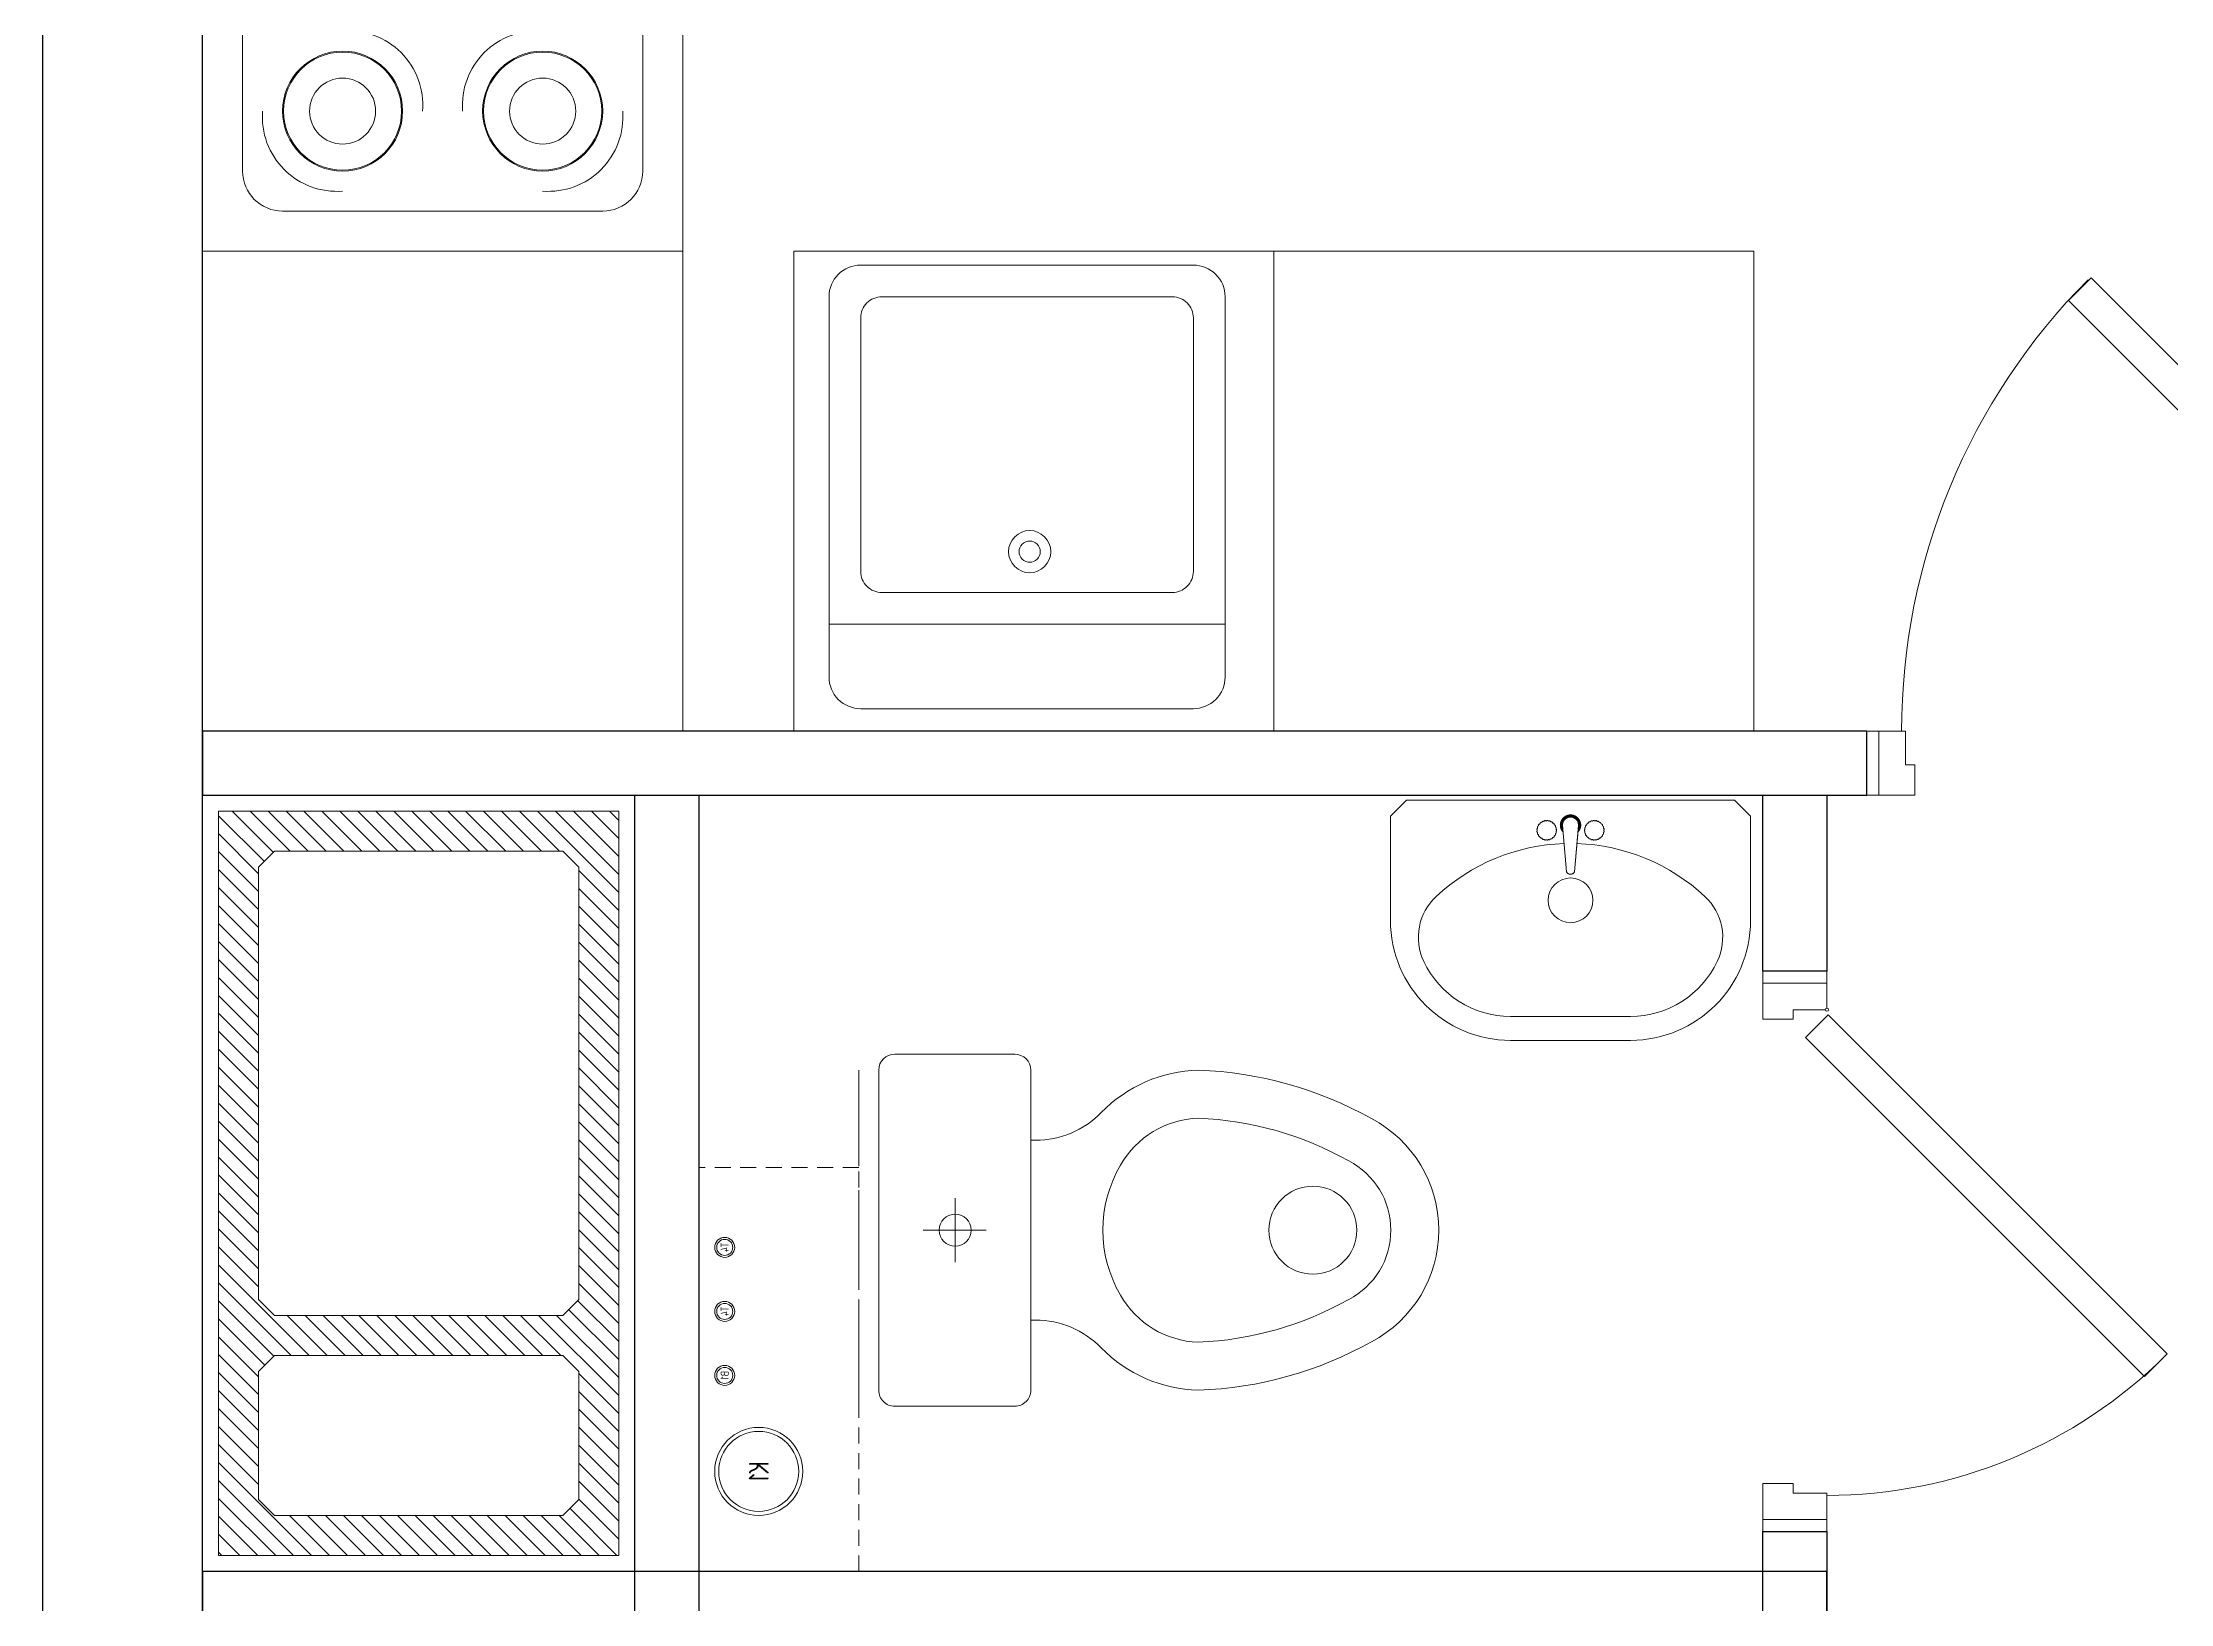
# Model space of a CAD drawing. Header units: millimetres. Extents: x 0 to 145404, y 0 to 194550.
# Drawn here: x 84925 to 87585, y 26917 to 28868 of the extents above; entities that cross this region are included whole.
import ezdxf
from ezdxf.enums import TextEntityAlignment as Align

# ---------------------------------------------------------------- set-up
doc = ezdxf.new("R2010")
doc.units = ezdxf.units.MM
doc.linetypes.add('200_ШТРИХ', pattern=[320, 200, -120])
doc.linetypes.add('ACAD_ISO02W100', pattern=[15, 12, -3])
for name, color, linetype, lineweight in [('АР - Вентблок', 36, 'Continuous', 9), ('АР - ВК', 126, 'Continuous', 13), ('АР - Двери', 126, 'Continuous', 9), ('АР - Монолит', 56, 'Continuous', 30), ('АР - Оборуд', 252, 'Continuous', 0), ('АР - Перегородки 80', 32, 'Continuous', 30), ('АР - Сантехника', 150, 'Continuous', 9)]:
    doc.layers.add(name, color=color, linetype=linetype, lineweight=lineweight)
doc.layers.add('АР - мебель', color=7, linetype='Continuous', lineweight=9, true_color=0x787878)
doc.styles.add('ГОСТ 2.304', font='CS_Gost2304.shx')

# ---------------------------------------------------------------- blocks, each defined once
blk = doc.blocks.new('Вентблок 930 х 500')
at = {"layer": 'АР - Вентблок', "lineweight": 5}
h = blk.add_hatch(dxfattribs=at)
h.set_pattern_fill('ANSI31', color=256, scale=5)
h.set_pattern_definition([(45, (-3927587.913214789, -709139.5744838442), (-11.22532015133644, 11.22532015133644), [])])
h.paths.add_polyline_path([(-20, 950), (-520, 950), (-520, 20), (-20, 20)])
h.paths.add_polyline_path([(-450, 700), (-470, 720), (-469.9999999999999, 879.9999999997672), (-450.0000000000001, 899.9999999997672), (-89.99999999999997, 899.9999999997672), (-70, 879.9999999997672), (-70, 720), (-90, 700)], flags=16)
h.paths.add_polyline_path([(-90, 650), (-70, 630), (-70, 90), (-90.00000000000006, 70), (-450, 69.99999999976728), (-470, 89.99999999976706), (-470, 630), (-450, 650)], flags=16)
at = {"layer": 'АР - Вентблок', "linetype": '200_ШТРИХ', "lineweight": 5, "ltscale": 0.1}
blk.add_lwpolyline([(-540, 0), (-540, 970), (0, 970), (0, 0)], close=True, dxfattribs=at)
at = {"layer": 'АР - Вентблок', "linetype": 'ByBlock'}
for points in [[(-520, 20), (-520, 950), (-20, 950), (-20, 20)], [(-470, 720), (-470, 879.9999999997672), (-450, 899.9999999997672), (-90, 899.9999999997672), (-70, 879.9999999997672), (-70, 720), (-90, 700), (-450, 700)], [(-470, 89.99999999976717), (-470, 630), (-450, 650), (-90, 650), (-70, 630), (-70, 90), (-90, 70), (-450, 69.99999999976717)]]:
    blk.add_lwpolyline(points, close=True, dxfattribs=at)
blk = doc.blocks.new('Унитаз_700х440')
at = {"color": 0, "ltscale": 50}
for points in [[(195, -220), (45.00000000000003, -220, -0.4146005239819575), (25.00000000000003, -200), (25.00000000000003, 200, -0.414213562373095), (45.00000000000003, 220), (195, 220, -0.414213562373095), (215, 200), (215, -200.0077381732408, -0.4144872275093545)], [(327.054600879847, 81.0621173394029, -0.261096705565823), (424.3535272361534, 139.9624165033691, -0.1187903367283019), (612.3142773997224, 86.5563402813859, -0.608687041363927), (612.314277399606, -86.55634028132775, -0.1187903367370905), (424.3535272365261, -139.9624165033691, -0.2610967063174521), (327.0546006794381, -81.06211708398769, -0.2720703774467945)]]:
    blk.add_lwpolyline(points, format="xyb", close=True, dxfattribs=at)
blk.add_lwpolyline([(215, 112.3308376288042), (220.8660233903793, 112.3308376283967, 0.2021670779692143), (302.9834079109193, 147.0216356421006, -0.1947979330085552), (424.5019031928606, 200, -0.119349185234997), (640.7193747527035, 139.4119299940648, -0.6045438530819183), (640.719374752558, -139.4119299940067, -0.1193491852346755), (424.5019031933236, -200, -0.1947979330091522), (302.9834079109193, -147.021635641926, 0.2021670779692166), (220.8660233903793, -112.3308376282802), (215, -112.3308376286877)], format="xyb", dxfattribs=at)
for points in [[(120.5924611703086, -40.0004883321235), (120.5924611703086, 39.9995116678765)], [(159.392609679664, -0.0004883321234672167), (80.59246117030855, -0.0004883321817032993)]]:
    blk.add_lwpolyline(points, dxfattribs=at)
for centre, radius in [((567.5562819766183, 5.8179239204037e-11), 55), ((120.5924611703086, -0.0004883321234956384), 20)]:
    blk.add_circle(centre, radius, dxfattribs=at)
at = {"layer": 'Defpoints', "linetype": 'ACAD_ISO02W100', "lineweight": -2, "ltscale": 10}
blk.add_lwpolyline([(0, -220.0000000000001), (0, 220)], dxfattribs=at)
blk = doc.blocks.new('*U84')
at = {"ltscale": 100}
for p, q in [((15, 37.50000000000001), (15, -42.49999999999999)), ((46, 37.50000000000001), (15, 37.50000000000001)), ((48, -4.499999999999988), (48, 35.50000000000001)), ((852, -4.499999999999988), (852, 37.50000000000001)), ((852, 37.50000000000001), (885, 37.50000000000001)), ((885, 37.50000000000001), (885, -42.49999999999999)), ((60, -4.499999999999988), (48, -4.499999999999988)), ((60, -42.49999999999999), (60, -4.499999999999988)), ((840, -42.49999999999999), (840, -4.499999999999988)), ((840, -4.499999999999988), (852, -4.499999999999988)), ((15, -42.49999999999999), (60, -42.49999999999999)), ((885, -42.49999999999999), (840, -42.49999999999999))]:
    blk.add_line(p, q, dxfattribs=at)
for points in [[(54.41421356238425, 38.91421356238426), (82.69848480983637, 10.62994231490303), (647.9685176837365, 575.8999751888329), (619.6842464362844, 604.1842464363141)], [(15, -42.49999999999999), (0, -42.49999999999999), (0, 37.50000000000001), (15, 37.50000000000001)], [(885, -42.49999999999999), (900, -42.49999999999999), (900, 37.50000000000001), (885, 37.50000000000001)]]:
    blk.add_lwpolyline(points, close=True, dxfattribs=at)
blk.add_circle((48, 37.50000000000001), 2, dxfattribs=at)
blk.add_arc((56.66666666666666, 37.50000000000001), 800, 0, 44.86495242747803, dxfattribs=at)
blk = doc.blocks.new('*U92')
at = {"ltscale": 100}
for p, q in [((-685, 37.50000000000001), (-685, -42.49999999999999)), ((-652, 37.50000000000001), (-685, 37.50000000000001)), ((-652, -4.499999999999988), (-652, 37.50000000000001)), ((-48, -4.499999999999988), (-48, 35.50000000000001)), ((-46, 37.50000000000001), (-15, 37.50000000000001)), ((-15, 37.50000000000001), (-15, -42.49999999999999)), ((-640, -4.499999999999988), (-652, -4.499999999999988)), ((-640, -42.49999999999999), (-640, -4.499999999999988)), ((-60, -42.49999999999999), (-60, -4.499999999999988)), ((-60, -4.499999999999988), (-48, -4.499999999999988)), ((-685, -42.49999999999999), (-640, -42.49999999999999)), ((-15, -42.49999999999999), (-60, -42.49999999999999))]:
    blk.add_line(p, q, dxfattribs=at)
for points in [[(-54.41421356238425, 38.91421356238426), (-82.69848480983637, 10.62994231490303), (-506.547161446427, 434.4786189515231), (-478.2628901989749, 462.7628901990043)], [(-685, -42.49999999999999), (-700, -42.49999999999999), (-700, 37.50000000000001), (-685, 37.50000000000001)], [(-15, -42.49999999999999), (0, -42.49999999999999), (0, 37.50000000000001), (-15, 37.50000000000001)]]:
    blk.add_lwpolyline(points, close=True, dxfattribs=at)
blk.add_circle((-48, 37.50000000000001), 2, dxfattribs=at)
blk.add_arc((-55, 37.50000000000001), 600, 135.1350475725222, 180, dxfattribs=at)
blk = doc.blocks.new('Стояк ВК с циркуляцией')
at = {"layer": 'АР - ВК', "linetype": '200_ШТРИХ', "lineweight": 5, "ltscale": 0.1}
blk.add_lwpolyline([(-505, 0), (0, 0), (0, -200), (-505, -200)], close=True, dxfattribs=at)
at = {"layer": 'АР - ВК', "color": 1, "ltscale": 100}
for centre, radius in [((-405, -32.5), 12.5), ((-405, -32.5), 10), ((-325, -32.5), 12.5), ((-325, -32.5), 10)]:
    blk.add_circle(centre, radius, dxfattribs=at)
at = {"layer": 'АР - ВК', "color": 5, "ltscale": 100}
for radius in [12.5, 10]:
    blk.add_circle((-245, -32.5), radius, dxfattribs=at)
at = {"layer": 'АР - ВК', "color": 46, "ltscale": 100}
for radius in [55, 50]:
    blk.add_circle((-125, -75), radius, dxfattribs=at)
at = {"layer": 'АР - ВК', "color": 1, "ltscale": 100, "style": 'ГОСТ 2.304'}
for p in [(-405, -32.5), (-325, -32.5)]:
    blk.add_text('Т4', height=10, dxfattribs=at).set_placement(p, align=Align.MIDDLE_CENTER)
at = {"layer": 'АР - ВК', "color": 5, "ltscale": 100, "style": 'ГОСТ 2.304'}
blk.add_text('В1', height=10, dxfattribs=at).set_placement((-245, -32.5), align=Align.MIDDLE_CENTER)
at = {"layer": 'АР - ВК', "color": 46, "ltscale": 100, "style": 'ГОСТ 2.304'}
blk.add_text('К1', height=25, dxfattribs=at).set_placement((-125, -75), align=Align.MIDDLE_CENTER)
blk = doc.blocks.new('Блок 600 х 600')
at = {"layer": 'АР - мебель'}
blk.add_lwpolyline([(-600, 0), (0, 0), (0, 600), (-600, 600)], close=True, dxfattribs=at)
blk = doc.blocks.new('k_22')
at = {"ltscale": 600}
for p, q in [((0, 600), (0, 0)), ((600, 600), (0, 600)), ((600, 0), (600, 600)), ((500, 550), (100, 550)), ((50, 500), (50, 100)), ((550, 100), (550, 500)), ((100, 50), (500, 50)), ((0, 0), (600, 0))]:
    blk.add_line(p, q, dxfattribs=at)
for centre in [(175, 425), (425, 425), (175, 175), (425, 175)]:
    blk.add_circle(centre, 75.00000000000045, dxfattribs=at)
for centre, radius, start, end in [((100, 500), 50.0000000000003, 90, 180), ((500, 500), 50.0000000000003, 0, 90), ((167.7001811901573, 432.2998188099882), 92.9871547437105, 85.49744689552337, 184.5025531045805), ((432.2998188099591, 432.2998188099882), 92.9871547437105, 355.4974468954195, 94.50255310447663), ((175, 425), 73.75000000000044, 0, 180), ((425, 425), 73.75000000000044, 0, 180), ((175, 425), 41.25000000000025, 0, 180), ((425, 425), 41.25000000000025, 0, 180), ((175, 425), 73.75000000000044, 180, 0), ((175, 425), 41.25000000000025, 180, 0), ((182.2998188098427, 417.7001811899827), 92.9871547437105, 265.4974468955234, 4.502553104580532), ((417.7001811900409, 417.70018119007), 92.9871547437105, 175.4974468954195, 274.5025531044766), ((425, 425), 73.75000000000044, 180, 0), ((425, 425), 41.25000000000025, 180, 0), ((182.2998188099591, 182.29981880993), 92.9871547437105, 355.4974468954195, 94.50255310447663), ((417.7001811900409, 182.2998188099009), 92.9871547437105, 85.49744689552337, 184.5025531045805), ((175, 175), 73.75000000000044, 0, 180), ((425, 175), 73.75000000000044, 0, 180), ((175, 175), 41.25000000000025, 0, 180), ((425, 175), 41.25000000000025, 0, 180), ((167.7001811901573, 167.7001811899827), 92.9871547437105, 175.4974468954195, 274.5025531044766), ((175, 175), 73.75000000000044, 180, 0), ((175, 175), 41.25000000000025, 180, 0), ((425, 175), 73.75000000000044, 180, 0), ((425, 175), 41.25000000000025, 180, 0), ((432.2998188099591, 167.7001811899827), 92.9871547437105, 265.4974468955234, 4.502553104580532), ((100, 100), 50.0000000000003, 180, 270), ((500, 100), 50.0000000000003, 270, 0)]:
    blk.add_arc(centre, radius, start, end, dxfattribs=at)
blk = doc.blocks.new('М15 600х600')
for p, q in [((-600, 600.0000000000582), (-600, 5.820766091346741e-11)), ((-600, 600.0000000000582), (0, 600)), ((0, 600), (0, 0)), ((-516.3999738630373, 571.8037059685448), (-100.5999738629907, 571.8037059685448)), ((-555.9999738628976, 57.00370596849825), (-555.9999738628976, 532.2037059685681)), ((-60.9999738628976, 532.2037059685681), (-60.9999738628976, 57.00370596849825)), ((-555.9999738628976, 466.2037059685681), (-60.9999738628976, 466.2037059685681)), ((-489.9999738628976, 426.6037059685914), (-126.9999738628976, 426.6037059685914)), ((-516.3999738629209, 83.40370596852154), (-516.3999738629209, 400.2037059685681)), ((-100.5999738629907, 83.40370596852154), (-100.5999738629907, 400.2037059685681)), ((-60.9999738628976, 400.2037059685681), (-60.9999738628976, 83.40370596852154)), ((-126.9999738628976, 57.00370596849825), (-489.9999738628976, 57.00370596849825)), ((-600, 5.820766091346741e-11), (0, 5.820766091346741e-11)), ((-100.5999738629907, 17.40370596852154), (-516.3999738629209, 17.40370596852154))]:
    blk.add_line(p, q)
for centre, major_axis, ratio, start_param, end_param in [((-516.3999738629209, 532.2037059685681), (-28.00142853499856, 28.00142853499856), 0.9999999999991942, -0.7853981633978512, 0.785398163397851), ((-100.5999738629907, 532.2037059685681), (28.00142853499856, 28.00142853499856), 0.9999999999991948, 5.497787143781736, 7.068583470577437), ((-489.9999738628976, 400.2037059685681), (-18.66761902333237, 18.66761902333238), 0.9999999999991945, -0.7853981633978512, 0.785398163397851), ((-126.9999738628976, 400.2037059685681), (18.66761902333238, 18.66761902333238), 0.9999999999991948, 5.497787143781736, 7.068583470577437), ((-305.199973862851, 375.5728689599782), (18.66761902333497, 18.66761902333496), 0.9999999999989165, 5.497787143781596, 11.78097245096118), ((-305.199973862851, 375.5728689599782), (9.333809511667484, 9.333809511667482), 0.9999999999989165, 5.497787143781596, 11.78097245096118), ((-489.9999738628976, 83.40370596852154), (18.66761902333238, 18.66761902333238), 0.9999999999991948, 2.356194490191942, 3.926990816987644), ((-126.9999738628976, 83.40370596852154), (-18.66761902333237, 18.66761902333238), 0.9999999999991945, 2.356194490191942, 3.926990816987645), ((-516.3999738628045, 57.00370596849825), (28.00142853499856, 28.00142853499856), 0.9999999999991948, 2.356194490191942, 3.926990816987644), ((-100.5999738629907, 57.00370596849825), (-28.00142853499856, 28.00142853499856), 0.9999999999991942, 2.356194490191942, 3.926990816987645)]:
    blk.add_ellipse(centre, major_axis=major_axis, ratio=ratio, start_param=start_param, end_param=end_param)
blk = doc.blocks.new('s_46')
at = {"ltscale": 600}
h = blk.add_hatch(color=256, dxfattribs=at)
edge = h.paths.add_edge_path()
edge.add_line((13.45184378023259, 62.04360352296499), (14.15927104179718, 54.09782096462732))
edge.add_ellipse((4.212458010588307, 52.31250418393756), major_axis=(-10.10576298371302, 2.475116312015591e-15), ratio=1, start_angle=540, end_angle=550.1754626554053, ccw=False)
edge.add_arc((4.212458010588307, 52.31250418393756), 10.10576298371302, 270, 360, ccw=False)
edge.add_line((4.212458010588307, 42.20674120020703), (4.212458010588307, 41.28018079043977))
edge.add_line((4.212458010588307, 41.28018079040339), (11.85106942148559, 41.28018079040339))
edge.add_arc((4.212458010588307, 52.31250418393756), 13.41866400745597, 304.6981342835142, 406.4847699121552)
h.paths.add_polyline_path([(4.212458010588307, 41.28018079040339), (-3.426153400272597, 41.28018079040339, 0.152566653256377), (4.212458010588307, 38.8938401764608)])
h.paths.add_polyline_path([(11.85106942144921, 41.28018079040339), (4.212458010588307, 41.28018079040339), (4.212458010588307, 38.8938401764608, 0.1525666532563772)])
h.paths.add_polyline_path([(-5.734355020395014, 54.09782096461277), (-5.026927758881357, 62.04360352296499, 0.4758332592079194), (-3.426153400272597, 41.28018079040339), (4.212458010588307, 41.28018079040339), (4.212458010588307, 42.20674120020703, -0.4672400657637396)])
for p, q in [((-5.893304973142222, 52.31250418385025), (-0.714987907151226, 110.4750654234667)), ((-5.893304973142222, 52.31250418385025), (-0.714987907151226, 110.4750654234667)), ((9.139903928502463, 110.475065423554), (14.15927104174625, 54.09782096461277)), ((14.31822099431884, 52.31250418385025), (9.139903928502463, 110.475065423554)), ((14.15927104174625, 54.09782096461277), (14.31822099431884, 52.31250418385025))]:
    blk.add_line(p, q, dxfattribs=at)
blk.add_lwpolyline([(-220.7875419894117, 171.2801807903452, -0.414213562373095), (-70.7875419894117, 321.2801807903452), (79.2124580105883, 321.2801807904325, -0.414213562373095), (229.2124580105883, 171.2801807904325), (229.2124580105883, 41.28018079040339), (209.2124580107047, 21.2801807904325), (-200.7875419893535, 21.28018079034518), (-220.7875419894117, 41.28018079040339)], format="xyb", close=True, dxfattribs=at)
blk.add_lwpolyline([(12.26164246437838, 75.41187665969483, 0.1816379869150311), (172.1859176590806, 141.538342154061, 0.3263505073803009), (187.6570333366981, 222.6589125997853, 0.2898144196813102), (79.21245801076293, 291.2801807904325), (-70.78754198923707, 291.2801807903452, 0.2898144196813102), (-179.2321173155215, 222.6589125996979, 0.3263505073803007), (-163.7610016377294, 141.538342154061, 0.1816379869150315), (-3.836726442852523, 75.41187665960751)], format="xyb", dxfattribs=at)
for points in [[(-16.83803374727722, 67.43055756771355), (-17.02338931558188, 67.50428807432763), (-17.22058725368697, 67.56961317334208), (-17.42189012444578, 67.6347039079701), (-17.61956049106084, 67.70773132116301), (-17.80586091603618, 67.79686645595939), (-17.97305396257434, 67.91028035557247), (-18.11578784312587, 68.05326030802098), (-18.23825336818118, 68.21955858168076), (-18.34702699835179, 68.40004368982045), (-18.44868519355077, 68.58558414605795), (-18.54980441438965, 68.76704846357461), (-18.65696112113073, 68.9353051558137), (-18.77673177386168, 69.08122273621848), (-18.91569283319404, 69.19566971814493), (-19.07841429975815, 69.27267628890695), (-19.26144033775199, 69.31891933156294), (-19.45930865121773, 69.34423740339116), (-19.66655694507062, 69.35846906132065), (-19.87772292352747, 69.37145286262967), (-20.0873442911543, 69.39302736415993), (-20.2899587523425, 69.43303112310241), (-20.48010401183274, 69.50130269664805), (-20.65391131333308, 69.60429419830325), (-20.81388605764369, 69.73491196823306), (-20.96412718523061, 69.8826759030926), (-21.10873363655992, 70.03710589953698), (-21.25180435174843, 70.18772185422131), (-21.39743827126222, 70.3240436638007), (-21.54973433539271, 70.43559122501756), (-21.71279148443136, 70.5118844343524), (-21.88955151231494, 70.54600451889564), (-22.07832762773614, 70.54527802669327), (-22.27627589285839, 70.52059283622657), (-22.4805523698451, 70.48283682571491), (-22.68831312085968, 70.44289787355228), (-22.89671420806553, 70.41166385821998), (-23.10291169380071, 70.40002265802468), (-23.30406164005399, 70.41886215136037), (-23.49802141042892, 70.4753938675276), (-23.68545357254334, 70.56212393892929), (-23.86772199510597, 70.66788214896224), (-24.04619054717477, 70.78149828102323), (-24.2222230976331, 70.89180211850908), (-24.39718351518968, 70.98762344472925), (-24.57243566872785, 71.05779204316786), (-24.74934342730558, 71.09113769704709), (-24.92903553397628, 71.08022740500746), (-25.11170022917213, 71.03257702605333), (-25.2972906283685, 70.95943963443278), (-25.48575984616764, 70.87206830448122), (-25.67706099752104, 70.7817161102721), (-25.87114719772944, 70.69963612605352), (-26.0679715613951, 70.63708142607356), (-26.26748720381875, 70.60530508466763), (-26.46941223740578, 70.61182491958607), (-26.67252476507565, 70.64921772302478), (-26.87536788737634, 70.70632503094384), (-27.07648470485583, 70.77198837930337), (-27.27441831788747, 70.8350493038015), (-27.46771182701923, 70.88434934031102), (-27.6549083327991, 70.90873002487933), (-27.83455093560042, 70.89703289329191), (-28.00620139669627, 70.84190539614065), (-28.17349611973623, 70.75121864315588), (-28.34109016874572, 70.63664965887438), (-28.51363860827405, 70.50987546765828), (-28.69579650234664, 70.38257309404435), (-28.89221891516354, 70.26641956248204), (-29.10756091127405, 70.17309189750813), (-29.3464775547036, 70.11426712348475), (-29.61160253512207, 70.0940409177856), (-29.89748404390411, 70.0861835690448), (-30.19664889771957, 70.05688401864609), (-30.50162391323829, 69.9723312081478), (-30.80493590747938, 69.79871407902101), (-31.09911169676343, 69.50222157256212), (-31.37667809793493, 69.0490426304168), (-31.63016192783834, 68.40536619405611), (-32.32050594605971, 68.4500712644367), (-32.84873653826071, 68.3918758847285), (-33.24226493795868, 68.25193804170704), (-33.52850237919483, 68.05141572232242), (-33.73486009566113, 67.8114669136994), (-33.88874932087492, 67.5532496026135), (-34.01758128887741, 67.29792177610216), (-34.14876723336056, 67.06664142102818), (-34.30371923936764, 66.87550954936887), (-34.47985279804561, 66.72039927294827), (-34.66858425136888, 66.59212672835565), (-34.86132994201034, 66.48150805244222), (-35.04950621211901, 66.37935938188457), (-35.22452940384392, 66.27649685335928), (-35.37781585985795, 66.16373660371755), (-35.50078192248475, 66.03189476963598), (-35.58785390376579, 65.87432967920904), (-35.64549799636006, 65.69456842611544), (-35.68319036299363, 65.49868029527715), (-35.7104071660433, 65.2927345718781), (-35.73662456823513, 65.08280054092756), (-35.77131873212056, 64.87494748734753), (-35.82396582007641, 64.67524469623459), (-35.90404199482873, 64.48976145259803), (-36.01774371694773, 64.3227640100813), (-36.15814863995183, 64.17130649695173), (-36.31505471485434, 64.0306400101108), (-36.47825989319244, 63.89601564637269), (-36.6375621263287, 63.76268450255156), (-36.78275936545106, 63.62589767554891), (-36.90364956192207, 63.48090626226622), (-36.99003066710429, 63.32296135951765), (-37.03518227743916, 63.14869254492805), (-37.04631056915969, 62.96024331927765), (-37.03410336375237, 62.7611356638954), (-37.00924848217983, 62.55489156045951), (-36.98243374592857, 62.34503299021162), (-36.96434697631048, 62.13508193491725), (-36.96567599463742, 61.92856037581805), (-36.99710862222128, 61.72899029450491), (-37.06570762058254, 61.53896291530691), (-37.16403551277472, 61.35734643402975), (-37.28102976223454, 61.18207828939194), (-37.40562783187488, 61.0110959201993), (-37.52676718513248, 60.84233676508302), (-37.63338528544409, 60.67373826284893), (-37.7144195958972, 60.50323785204091), (-37.75880757992854, 60.3287729715521), (-37.75920177751686, 60.14875038337777), (-37.72311503690435, 59.96345414296957), (-37.66177528270055, 59.77363762940513), (-37.58641044021351, 59.58005422132555), (-37.5082484340528, 59.38345729780849), (-37.43851718935184, 59.18460023758234), (-37.38844463089481, 58.98423641963745), (-37.36925868364051, 58.78311922278954), (-37.38844463089481, 58.58200202594162), (-37.43851718935184, 58.38163820799673), (-37.5082484340528, 58.18278114777058), (-37.58641044021351, 57.98618422425352), (-37.66177528287517, 57.79260081626126), (-37.72311503690435, 57.60278430260951), (-37.75920177751686, 57.4174880622013), (-37.75880757992854, 57.23746547402698), (-37.7144195958972, 57.06300059353816), (-37.63338528544409, 56.89250018273015), (-37.52676718530711, 56.72390168049606), (-37.40562783187488, 56.55514252537978), (-37.28102976223454, 56.38416015618714), (-37.16403551277472, 56.20889201154932), (-37.06570762058254, 56.02727553035947), (-36.99710862222128, 55.83724815107416), (-36.96567599463742, 55.63767806976102), (-36.96434697631048, 55.43115651066182), (-36.98243374592857, 55.22120545536745), (-37.00924848217983, 55.01134688520688), (-37.03410336375237, 54.80510278168367), (-37.04631056933431, 54.60599512638873), (-37.03518227743916, 54.41754590065102), (-36.99003066710429, 54.24327708606143), (-36.90364956192207, 54.08533218331286), (-36.78275936545106, 53.94034077003016), (-36.6375621263287, 53.80355394302751), (-36.47825989319244, 53.67022279920639), (-36.31505471502896, 53.53559843546827), (-36.15814863995183, 53.39493194862735), (-36.01774371712236, 53.24347443549777), (-35.90404199482873, 53.07647699298104), (-35.82396582007641, 52.89099374934449), (-35.77131873212056, 52.69129095823155), (-35.73662456823513, 52.48343790465151), (-35.71040716621792, 52.27350387370097), (-35.68319036299363, 52.06755815021461), (-35.64549799653469, 51.87167001946364), (-35.58785390376579, 51.69190876637003), (-35.50078192248475, 51.53434367594309), (-35.3778353385278, 51.40284301002976), (-35.22468523163116, 51.29247093791491), (-35.05003213009331, 51.19609060572111), (-34.86257656256203, 51.10656515930896), (-34.67101905716117, 51.01675774488831), (-34.48406014236389, 50.91953150840709), (-34.31040034646867, 50.80774959607515), (-34.15874019777402, 50.67427515375311), (-34.03505195630714, 50.5145333421824), (-33.93439480883535, 50.3341973797942), (-33.84909967368003, 50.14150249981321), (-33.77149746881332, 49.94468393520219), (-33.69391911290586, 49.75197691909852), (-33.60869552427903, 49.57161668455228), (-33.50815762107959, 49.41183846470085), (-33.38463632145431, 49.28087749250699), (-33.23284944484476, 49.18408373402781), (-33.05706241185544, 49.11526608630084), (-32.86392754490953, 49.06534817945794), (-32.66009716555709, 49.02525364354369), (-32.45222359569743, 48.98590610860265), (-32.24695915722987, 48.93822920459206), (-32.05095617187908, 48.8731465615565), (-31.870866961719, 48.78158180962782), (-31.71133844077121, 48.65761859554914), (-31.5689958925941, 48.50798063381808), (-31.43845919286832, 48.34255165536888), (-31.31434821744915, 48.17121539139771), (-31.19128284219187, 48.00385557310074), (-31.06388294277713, 47.85035593167413), (-30.92676839523483, 47.72060019822675), (-30.77455907507101, 47.62447210386745), (-30.60346923320321, 47.56846716045402), (-30.41609062027419, 47.54552800310194), (-30.21660936163971, 47.54520904741366), (-30.00921158283018, 47.55706470907899), (-29.79808340937598, 47.570649403875), (-29.58741096680751, 47.57551754757878), (-29.38138038065517, 47.56122355579282), (-29.18417777627474, 47.51732184420689), (-28.99883273948217, 47.43692629240104), (-28.8237486963626, 47.32738863455597), (-28.65617253311211, 47.19962006882997), (-28.49335113610141, 47.06453179311939), (-28.33253139152657, 46.9330350055825), (-28.1709601857583, 46.81604090429028), (-28.00588440499268, 46.72446068713907), (-27.83455093577504, 46.66920555219986), (-27.6549083327991, 46.65750842061243), (-27.46771182701923, 46.68188910518074), (-27.27441831788747, 46.73118914177758), (-27.07648470485583, 46.79425006627571), (-26.87536788755096, 46.85991341454792), (-26.67252476525027, 46.91702072246699), (-26.4694122375804, 46.95441352590569), (-26.26748720399337, 46.96093336082413), (-26.06797156156972, 46.9291570194182), (-25.87114719772944, 46.86660231943824), (-25.67706099769566, 46.78452233530697), (-25.48575984616764, 46.69417014101055), (-25.2972906283685, 46.60679881105898), (-25.11170022934675, 46.53366141943843), (-24.92903553397628, 46.4860110404843), (-24.74934342730558, 46.47510074844467), (-24.57243566890247, 46.5084464023239), (-24.3971835153643, 46.57861500076251), (-24.22222309780773, 46.67443632698269), (-24.0461905473494, 46.78474016446853), (-23.86772199528059, 46.89835629652953), (-23.68545357254334, 47.00411450656247), (-23.49802141060354, 47.09084457796416), (-23.30406164022861, 47.14737629413139), (-23.10291169380071, 47.16621578746708), (-22.89671420806553, 47.15457458727178), (-22.68831312085968, 47.12334057193948), (-22.4805523698451, 47.08340161977685), (-22.27627589285839, 47.04564560926519), (-22.07832762791077, 47.02096041871118), (-21.88955151248956, 47.02023392650881), (-21.71279148443136, 47.05435401113937), (-21.54973433539271, 47.1306472204742), (-21.39743827126222, 47.24219478160376), (-21.25180435174843, 47.37851659118314), (-21.10873363655992, 47.52913254586747), (-20.96412718540523, 47.68356254231185), (-20.81388605764369, 47.83132647717139), (-20.65391131333308, 47.9619442471012), (-20.48010401200736, 48.06493574884371), (-20.28995875251712, 48.13320732230204), (-20.0873442911543, 48.17321108133183), (-19.87772292352747, 48.1947855828621), (-19.66655694507062, 48.2077693840838), (-19.45930865139235, 48.2220010421006), (-19.26144033775199, 48.24731911384151), (-19.07841429993277, 48.29356215667212), (-18.91569283319404, 48.37056872743415), (-18.77673177403631, 48.4850157093606), (-18.65696112113073, 48.63093328976538), (-18.54980441456428, 48.79918998200446), (-18.4486851937254, 48.98065429960843), (-18.34702699835179, 49.16619475575862), (-18.2382533683558, 49.34667986398563), (-18.11578784312587, 49.5129781376454), (-17.97305396274896, 49.65595809000661), (-17.8058609162108, 49.76937198961969), (-17.61956049106084, 49.85850712450338), (-17.4218901246204, 49.93153453769628), (-17.22058725368697, 49.996625272237), (-17.02338931558188, 50.06195037133875), (-16.83803374727722, 50.13568087795284), (-16.67225798609434, 50.22598783511785), (-16.53379946883069, 50.34104228604701), (-16.42766593385022, 50.48645191569813), (-16.34794632298872, 50.65757097714231), (-16.28599987912457, 50.84719036528259), (-16.23318584513618, 51.04810097528389), (-16.18086346407654, 51.25309370196192), (-16.12039197882405, 51.4549594403943), (-16.04313063243171, 51.64648908557137), (-15.94043866742868, 51.82047353248345), (-15.8067031877581, 51.97190354572376), (-15.64842273970135, 52.10456936812261), (-15.47512373042991, 52.22446111202589), (-15.29633256676607, 52.33756888969219), (-15.12157565605594, 52.44988281364203), (-14.96037940529641, 52.567392996134), (-14.82227022130974, 52.69608954960131), (-14.71677451161668, 52.84196258638985), (-14.65013726119651, 53.00919824198354), (-14.61547776852967, 53.19476674450561), (-14.60263391025364, 53.39383434504271), (-14.60144356318051, 53.60156729485607), (-14.60174460412236, 53.81313184503233), (-14.59337490954204, 54.02369424700737), (-14.566172356077, 54.22842075169319), (-14.50997482053936, 54.42247761052568), (-14.41809999983525, 54.6024088327249), (-14.29778487142175, 54.77026946117985), (-14.1597462335485, 54.92949229647638), (-14.01470088359201, 55.08351013963693), (-13.87336561962729, 55.23575579150929), (-13.74645723938011, 55.38966205302859), (-13.64469254092546, 55.54866172495531), (-13.5787883218145, 55.71618760822457), (-13.55583441938506, 55.89474125843844), (-13.56841282837559, 56.08309925056528), (-13.60547858278733, 56.27910691397847), (-13.65598671662156, 56.48060957840062), (-13.70889226370491, 56.68545257346705), (-13.7531502583879, 56.89148122872575), (-13.7777157346718, 57.09654087381205), (-13.77154372638324, 57.29847683827393), (-13.72730239736848, 57.49560352915432), (-13.65251243085368, 57.68811166286469), (-13.55840763938613, 57.8766610333987), (-13.45622183586238, 58.06191143448814), (-13.35718883317895, 58.24452266012668), (-13.27254244388314, 58.42515450413339), (-13.2135164810461, 58.60446676041465), (-13.19134475721512, 58.78311922278954), (-13.2135164810461, 58.96177168516442), (-13.27254244388314, 59.14108394144569), (-13.35718883317895, 59.3217157854524), (-13.45622183586238, 59.50432701109094), (-13.55840763938613, 59.68957741218037), (-13.65251243085368, 59.87812678271439), (-13.72730239736848, 60.07063491642475), (-13.77154372638324, 60.26776160730515), (-13.7777157346718, 60.46969757176703), (-13.7531502583879, 60.67475721685332), (-13.70889226370491, 60.88078587211203), (-13.65598671662156, 61.08562886717846), (-13.60547858278733, 61.28713153160061), (-13.56841282837559, 61.48313919501379), (-13.55583441938506, 61.67149718714063), (-13.5787883218145, 61.8500508373545), (-13.64469254092546, 62.01757672062377), (-13.74645723938011, 62.17657639255049), (-13.87336561962729, 62.33048265406978), (-14.01470088359201, 62.48272830594215), (-14.15974623337388, 62.63674614910269), (-14.29778487142175, 62.79596898448654), (-14.41809999983525, 62.96382961285417), (-14.50997482053936, 63.14376083514071), (-14.566172356077, 63.33781769388588), (-14.59337490936741, 63.5425441985717), (-14.60174460412236, 63.75310660054674), (-14.60144356318051, 63.96467115081032), (-14.60263391025364, 64.17240410053637), (-14.61547776835505, 64.37147170116077), (-14.65013726102188, 64.55704020359553), (-14.71677451144205, 64.72427585918922), (-14.82227022130974, 64.87014889597776), (-14.96037940529641, 64.99884544944507), (-15.12157565605594, 65.11635563193704), (-15.29633256676607, 65.22866955588688), (-15.47512373042991, 65.3417773336405), (-15.64842273970135, 65.46166907745646), (-15.8067031877581, 65.59433489985531), (-15.94043866742868, 65.74576491309563), (-16.04313063225709, 65.9197493600077), (-16.12039197882405, 66.11127900527208), (-16.18086346407654, 66.31314474370447), (-16.23318584513618, 66.5181374703825), (-16.28599987912457, 66.71904808029649), (-16.34794632298872, 66.90866746843676), (-16.42766593385022, 67.07978652988095), (-16.53379946883069, 67.22519615953206), (-16.67225798609434, 67.34025061046123)], [(22.08090273779817, 61.08562886709115), (22.03039460413856, 61.2871315315133), (21.99332884972682, 61.48313919501379), (21.9807504407363, 61.67149718705332), (22.00370434316574, 61.85005083726719), (22.06960856210208, 62.01757672053645), (22.17137326073134, 62.17657639246318), (22.29828164080391, 62.33048265398247), (22.43961690476863, 62.48272830585483), (22.58466225472512, 62.63674614901538), (22.72270089277299, 62.79596898439922), (22.84301602118649, 62.96382961276686), (22.93489084189059, 63.1437608350534), (22.99108837742824, 63.33781769379857), (23.01829093071865, 63.5425441985717), (23.0266606254736, 63.75310660045943), (23.02635958453175, 63.96467115072301), (23.02754993160488, 64.17240410053637), (23.04039378970629, 64.37147170107346), (23.07505328237312, 64.55704020350822), (23.14169053279329, 64.72427585910191), (23.24718624266097, 64.87014889589045), (23.38529542664764, 64.99884544935776), (23.54649167740718, 65.11635563193704), (23.72124858811731, 65.22866955579957), (23.90003975178115, 65.34177733355318), (24.07333876105258, 65.46166907736915), (24.23161920910934, 65.594334899768), (24.36535468877992, 65.74576491300832), (24.46804665360833, 65.9197493600077), (24.54530800017528, 66.11127900518477), (24.60577948542777, 66.31314474361716), (24.65810186648741, 66.51813747029519), (24.71091590047581, 66.71904808020918), (24.77286234433996, 66.90866746834945), (24.85258195520146, 67.07978652979364), (24.95871549018193, 67.22519615953206), (25.09717400744557, 67.34025061046123), (25.26294976862846, 67.43055756771355), (25.44830533693312, 67.50428807432763), (25.64550327503821, 67.56961317334208), (25.84680614579702, 67.6347039079701), (26.04447651241207, 67.70773132116301), (26.23077693756204, 67.79686645595939), (26.3979699841002, 67.91028035557247), (26.54070386447711, 68.05326030802098), (26.66316938970704, 68.21955858168076), (26.77194301970303, 68.40004368982045), (26.87360121507663, 68.58558414605795), (26.97472043591551, 68.76704846357461), (27.08187714248197, 68.9353051558137), (27.20164779538754, 69.08122273621848), (27.34060885454528, 69.19566971814493), (27.50333032128401, 69.27267628890695), (27.68635635910323, 69.31891933165025), (27.88422467274358, 69.34423740347847), (28.09147296642186, 69.35846906140796), (28.30263894487871, 69.37145286262967), (28.51226031250553, 69.39302736424725), (28.71487477386836, 69.43303112318972), (28.90502003318397, 69.50130269673537), (29.07882733468432, 69.60429419839056), (29.23880207899492, 69.73491196832038), (29.38904320658185, 69.88267590317992), (29.53364965791116, 70.0371058996243), (29.67672037309967, 70.18772185430862), (29.82235429261345, 70.324043663888), (29.97465035674395, 70.43559122501756), (30.1377075057826, 70.51188443443971), (30.31446753366617, 70.54600451898295), (30.50324364908738, 70.54527802678058), (30.70119191420963, 70.52059283622657), (30.90546839119634, 70.48283682571491), (31.11322914221091, 70.4428978736396), (31.32163022941677, 70.41166385830729), (31.52782771515194, 70.400022658112), (31.72897766157985, 70.41886215144768), (31.92293743178016, 70.4753938675276), (32.11036959389457, 70.56212393892929), (32.29263801663183, 70.66788214896224), (32.47110656870063, 70.78149828102323), (32.64713911898434, 70.89180211850908), (32.82209953654092, 70.98762344481656), (32.99735169025371, 71.05779204316786), (33.17425944865681, 71.09113769704709), (33.35395155532751, 71.08022740500746), (33.53661625069799, 71.03257702605333), (33.72220664971974, 70.9594396345201), (33.91067586751888, 70.87206830448122), (34.1019770190469, 70.7817161102721), (34.29606321908068, 70.69963612605352), (34.49288758292096, 70.63708142616088), (34.69240322534461, 70.60530508466763), (34.89432825893164, 70.61182491958607), (35.09744078660151, 70.64921772302478), (35.3002839089022, 70.70632503103116), (35.50140072620707, 70.77198837930337), (35.6993343392387, 70.8350493038015), (35.89262784837047, 70.88434934039833), (36.07982435415033, 70.90873002487933), (36.25946695695166, 70.89703289329191), (36.43111741804751, 70.84190539614065), (36.59841214108746, 70.75121864315588), (36.76600619009696, 70.63664965887438), (36.93855462962529, 70.50987546765828), (37.12071252369788, 70.38257309404435), (37.3171349366894, 70.26641956248204), (37.53247693262529, 70.17309189750813), (37.77139357605483, 70.11426712348475), (38.03651855647331, 70.0940409177856), (38.32240006525535, 70.0861835690448), (38.62156491907081, 70.05688401864609), (38.92653993476415, 69.9723312081478), (39.22985192883061, 69.7987140789337), (39.52402771811467, 69.50222157256212), (39.80159411928616, 69.0490426304168), (40.05507794918958, 68.4053661939688), (40.74542196741095, 68.4500712644367), (41.27365255961195, 68.3918758846412), (41.66718095948454, 68.25193804161972), (41.95341840054607, 68.05141572232242), (42.15977611701237, 67.8114669136121), (42.31366534240078, 67.5532496025262), (42.44249731022865, 67.29792177601485), (42.5736832547118, 67.06664142094087), (42.72863526071887, 66.87550954936887), (42.90476881939685, 66.72039927286096), (43.09350027272012, 66.59212672826834), (43.28624596336158, 66.48150805235491), (43.47442223347025, 66.37935938179726), (43.64944542536978, 66.27649685335928), (43.80273188138381, 66.16373660371755), (43.92569794383598, 66.03189476963598), (44.01276992511703, 65.87432967912173), (44.0704140177113, 65.69456842602813), (44.10810638434486, 65.49868029527715), (44.13532318739453, 65.2927345718781), (44.16154058958637, 65.08280054084025), (44.1962347534718, 64.87494748726021), (44.24888184142765, 64.67524469614727), (44.32895801617997, 64.48976145251072), (44.44265973829897, 64.32276400999399), (44.58306466130307, 64.17130649695173), (44.73997073620558, 64.03064001002349), (44.90317591454368, 63.89601564628538), (45.06247814767994, 63.76268450246425), (45.20767538680229, 63.6258976754616), (45.3285655832733, 63.48090626217891), (45.41494668845553, 63.32296135943034), (45.4600982987904, 63.14869254484074), (45.47122659051092, 62.96024331919034), (45.45901938492898, 62.76113566380809), (45.43416450353106, 62.5548915603722), (45.40734976727981, 62.34503299021162), (45.38926299766172, 62.13508193482994), (45.39059201598866, 61.92856037573074), (45.42202464357251, 61.7289902944176), (45.49062364193378, 61.5389629152196), (45.58895153412595, 61.35734643394244), (45.70594578341115, 61.18207828939194), (45.83054385322612, 61.01109592011198), (45.95168320648372, 60.84233676508302), (46.05830130679533, 60.67373826276162), (46.13933561724843, 60.50323785204091), (46.18372360127978, 60.32877297146479), (46.1841177988681, 60.14875038329046), (46.14803105825558, 59.96345414296957), (46.08669130405178, 59.77363762931782), (46.01132646156475, 59.58005422123824), (45.93316445540404, 59.38345729772118), (45.86343321070308, 59.18460023749503), (45.81336065224605, 58.98423641955014), (45.79417470499175, 58.78311922270223), (45.81336065224605, 58.58200202585431), (45.86343321070308, 58.38163820790942), (45.93316445540404, 58.18278114777058), (46.01132646156475, 57.98618422416621), (46.08669130405178, 57.79260081617394), (46.14803105808096, 57.6027843025222), (46.1841177988681, 57.4174880622013), (46.18372360127978, 57.23746547393966), (46.13933561724843, 57.06300059345085), (46.05830130679533, 56.89250018273015), (45.95168320648372, 56.72390168040874), (45.83054385322612, 56.55514252529247), (45.70594578341115, 56.38416015609982), (45.58895153412595, 56.20889201154932), (45.49062364193378, 56.02727553027216), (45.42202464339789, 55.83724815107416), (45.39059201598866, 55.63767806976102), (45.38926299766172, 55.43115651066182), (45.40734976727981, 55.22120545528014), (45.43416450335644, 55.01134688511956), (45.45901938492898, 54.80510278159636), (45.47122659051092, 54.60599512630142), (45.4600982987904, 54.41754590056371), (45.41494668845553, 54.24327708597411), (45.32856558309868, 54.08533218322555), (45.20767538662767, 53.94034076994285), (45.06247814750532, 53.8035539429402), (44.90317591454368, 53.67022279920639), (44.73997073620558, 53.53559843538096), (44.58306466130307, 53.39493194854003), (44.44265973829897, 53.24347443541046), (44.32895801617997, 53.07647699298104), (44.24888184125302, 52.89099374934449), (44.19623475329718, 52.69129095823155), (44.16154058958637, 52.48343790465151), (44.13532318739453, 52.27350387361366), (44.10810638434486, 52.06755815021461), (44.0704140177113, 51.87167001946364), (44.01276992511703, 51.69190876628272), (43.92569794366136, 51.53434367585578), (43.80275135970442, 51.40284301002976), (43.64960125280777, 51.29247093791491), (43.47494815144455, 51.1960906056338), (43.28749258373864, 51.10656515922165), (43.09593507851241, 51.016757744801), (42.90897616371512, 50.91953150840709), (42.73531636764528, 50.80774959598784), (42.58365621895064, 50.67427515375311), (42.45996797765838, 50.5145333421824), (42.35931083018659, 50.3341973797942), (42.27401569485664, 50.14150249981321), (42.19641349016456, 49.94468393520219), (42.1188351342571, 49.75197691909852), (42.03361154545564, 49.57161668455228), (41.9330736422562, 49.41183846461354), (41.80955234280555, 49.28087749250699), (41.65776546602137, 49.1840837339405), (41.48197843320668, 49.11526608630084), (41.28884356608614, 49.06534817945794), (41.0850131867337, 49.02525364354369), (40.87713961687405, 48.98590610851534), (40.67187517840648, 48.93822920459206), (40.47587219323032, 48.8731465615565), (40.29578298289562, 48.78158180962782), (40.13625446194783, 48.65761859554914), (39.99391191377072, 48.50798063373077), (39.86337521404494, 48.34255165528157), (39.73926423862576, 48.17121539139771), (39.61619886336848, 48.00385557310074), (39.48879896395374, 47.85035593167413), (39.35168441641144, 47.72060019813944), (39.19947509624762, 47.62447210378014), (39.02838525455445, 47.56846716045402), (38.8410066414508, 47.54552800310194), (38.64152538281633, 47.54520904732635), (38.43412760400679, 47.55706470907899), (38.22299943072721, 47.570649403875), (38.01232698798412, 47.57551754757878), (37.80629640183179, 47.56122355579282), (37.60909379745135, 47.51732184420689), (37.42374876065878, 47.43692629240104), (37.24866471753921, 47.32738863455597), (37.08108855428873, 47.19962006882997), (36.91826715727802, 47.06453179311939), (36.75744741270319, 46.93303500566981), (36.59587620693492, 46.81604090429028), (36.4308004261693, 46.72446068713907), (36.25946695695166, 46.66920555228717), (36.07982435397571, 46.65750842061243), (35.89262784837047, 46.68188910518074), (35.6993343392387, 46.73118914177758), (35.50140072620707, 46.79425006627571), (35.30028390872758, 46.85991341454792), (35.09744078642689, 46.91702072246699), (34.89432825875701, 46.954413525993), (34.69240322516998, 46.96093336082413), (34.49288758274633, 46.9291570194182), (34.29606321908068, 46.86660231943824), (34.10197701887228, 46.78452233530697), (33.91067586734425, 46.69417014109786), (33.72220664971974, 46.60679881105898), (33.53661625052337, 46.53366141943843), (33.35395155515289, 46.4860110404843), (33.17425944865681, 46.47510074844467), (32.99735169007909, 46.50844640241121), (32.82209953654092, 46.57861500076251), (32.64713911898434, 46.67443632707), (32.47110656852601, 46.78474016446853), (32.2926380164572, 46.89835629661684), (32.11036959389457, 47.00411450664978), (31.92293743178016, 47.09084457805147), (31.72897766140522, 47.14737629413139), (31.52782771497732, 47.16621578746708), (31.32163022941677, 47.15457458727178), (31.11322914203629, 47.12334057193948), (30.90546839102171, 47.08340161986416), (30.70119191420963, 47.0456456093525), (30.50324364908738, 47.0209604187985), (30.31446753366617, 47.02023392659612), (30.1377075057826, 47.05435401113937), (29.97465035674395, 47.13064722056151), (29.82235429261345, 47.24219478169107), (29.67672037309967, 47.37851659127045), (29.53364965791116, 47.52913254595478), (29.38904320658185, 47.68356254239916), (29.2388020788203, 47.8313264772587), (29.0788273345097, 47.96194424718851), (28.90502003318397, 48.06493574893102), (28.71487477369374, 48.13320732238935), (28.51226031250553, 48.17321108133183), (28.30263894487871, 48.19478558294941), (28.09147296642186, 48.20776938417112), (27.88422467256896, 48.22200104218791), (27.68635635892861, 48.24731911392882), (27.50333032110939, 48.29356215667212), (27.34060885454528, 48.37056872743415), (27.20164779521292, 48.4850157093606), (27.08187714248197, 48.63093328976538), (26.97472043574089, 48.79918998200446), (26.87360121490201, 48.98065429960843), (26.77194301952841, 49.16619475575862), (26.66316938953241, 49.34667986398563), (26.54070386447711, 49.51297813755809), (26.39796998392558, 49.65595809000661), (26.23077693738742, 49.76937198961969), (26.04447651223745, 49.85850712450338), (25.84680614579702, 49.93153453769628), (25.64550327486359, 49.996625272237), (25.44830533675849, 50.06195037133875), (25.26294976862846, 50.13568087795284), (25.09717400727095, 50.22598783520516), (24.95871549018193, 50.34104228604701), (24.85258195520146, 50.48645191561081), (24.77286234416533, 50.657570977055), (24.71091590030119, 50.84719036519527), (24.65810186648741, 51.04810097519658), (24.60577948542777, 51.2530937018746), (24.54530800017528, 51.45495944030699), (24.46804665360833, 51.64648908548406), (24.36535468877992, 51.82047353239614), (24.23161920910934, 51.97190354572376), (24.07333876105258, 52.1045693680353), (23.90003975160653, 52.22446111193858), (23.72124858811731, 52.33756888960488), (23.54649167740718, 52.44988281355472), (23.38529542647302, 52.56739299604669), (23.24718624266097, 52.696089549514), (23.14169053279329, 52.84196258630254), (23.07505328237312, 53.00919824189623), (23.04039378970629, 53.1947667444183), (23.02754993160488, 53.39383434495539), (23.02635958453175, 53.60156729476876), (23.02666062529897, 53.81313184503233), (23.01829093071865, 54.02369424692006), (22.99108837725362, 54.22842075169319), (22.93489084171597, 54.42247761043836), (22.84301602101186, 54.6024088327249), (22.72270089277299, 54.77026946109254), (22.58466225472512, 54.92949229638907), (22.43961690476863, 55.08351013963693), (22.29828164080391, 55.23575579150929), (22.17137326073134, 55.38966205294128), (22.06960856210208, 55.548661724868), (22.00370434316574, 55.71618760813726), (21.9807504407363, 55.89474125843844), (21.99332884972682, 56.08309925047797), (22.03039460413856, 56.27910691389116), (22.08090273779817, 56.48060957840062), (22.13380828505615, 56.68545257346705), (22.17806627973914, 56.89148122872575), (22.20263175602304, 57.09654087381205), (22.19645974773448, 57.29847683827393), (22.15221841871971, 57.49560352915432), (22.07742845220491, 57.68811166286469), (21.98332366073737, 57.87666103331139), (21.88113785721362, 58.06191143448814), (21.78210485453019, 58.24452266012668), (21.69745846523438, 58.42515450413339), (21.63843250239734, 58.60446676032734), (21.61626077856636, 58.78311922270223), (21.63843250239734, 58.96177168507711), (21.69745846523438, 59.14108394135837), (21.78210485453019, 59.32171578536509), (21.88113785721362, 59.50432701100362), (21.98332366073737, 59.68957741209306), (22.07742845220491, 59.87812678262708), (22.15221841871971, 60.07063491633744), (22.19645974773448, 60.26776160721784), (22.20263175602304, 60.46969757167972), (22.17806627973914, 60.67475721676601), (22.13380828505615, 60.88078587202472)]]:
    blk.add_lwpolyline(points, close=True, dxfattribs=at)
blk.add_circle((4.212458010588307, 146.2801807904034), 28, dxfattribs=at)
for centre, radius, start, end in [((4.212458010588307, 108.2109541267855), 5.422722861947412, 24.67830004152974, 155.3216999584702), ((4.212458010588307, 52.31250418393756), 10.10576298371234, 169.8245373479931, 0)]:
    blk.add_arc(centre, radius, start, end, dxfattribs=at)
for centre, major_axis, ratio, start_param, end_param in [((4.21245801076293, 110.475065423554), (-4.92744591785971, 1.206836315825427e-15), 0.6410240960233505, 3.141592653589793, 6.283185307179586), ((4.212458010588307, 52.31250418393756), (-10.10576298371302, 2.475116312015591e-15), 1, 6.105589980929039, 9.602373287019926)]:
    blk.add_ellipse(centre, major_axis=major_axis, ratio=ratio, start_param=start_param, end_param=end_param, dxfattribs=at)
blk = doc.blocks.new('Квартира 2К 6450 тип 7 перекидная')
at = {"layer": 'АР - Монолит', "elevation": 4.230839413424557e-10}
blk.add_lwpolyline([(4690.000000000931, -5949.999999982538), (4490.000000000931, -5949.999999982538), (4489.999999999069, 7980.000000029802), (4689.999999999069, 7980.000000029802)], close=True, dxfattribs=at)
at = {"layer": 'АР - Перегородки 80'}
for points, elevation in [([(2410.000000001863, 2119.999999997206), (2410.000000001863, 2199.999999997206), (4490, 2199.999999999069), (4490, 2119.999999999069)], 2.160045516787091e-08), ([(2460.000000003725, 1899.999999998137), (2540.000000003725, 1899.999999998137), (2540.000000002794, 2119.999999998137), (2460.000000002794, 2119.999999998137)], -5.237964741378543e-08), ([(3870, 1069.999999999069), (3950, 1069.999999999069), (3950.000000001863, 2119.999999999069), (3870.000000001863, 2119.999999999069)], -5.196537772122163e-08), ([(2460.000000005588, 1069.999999998137), (2540.000000005588, 1069.999999998137), (2540.000000003725, 1199.999999998137), (2460.000000003725, 1199.999999998137)], -5.23099839933344e-08), ([(2460.000000001863, 1069.999999998137), (2460.000000001863, 1149.999999998137), (4490.000000001863, 1149.999999999069), (4490.000000001863, 1069.999999999069)], -5.170370941516523e-08)]:
    blk.add_lwpolyline(points, close=True, dxfattribs=dict(at, elevation=elevation))
for name, p, rotation in [('Блок 600 х 600', (2551.153180099092, 2799.999999998137, 1.011472941997028e-06), 180), ('Блок 600 х 600', (2551.153180099092, 2799.999999998137, 1.011472941997028e-06), 180), ('Блок 600 х 600', (3151.153180099092, 2799.999999997206, 1.011296657021478e-06), 180), ('Блок 600 х 600', (3151.153180099092, 2799.999999997206, 1.011296657021478e-06), 180), ('Блок 600 х 600', (3890, 2799.999999999069, 1.011032229558046e-06), 180), ('Блок 600 х 600', (3890, 2799.999999999069, 1.011032229558046e-06), 180), ('Стояк ВК с циркуляцией', (3870.000000001863, 1149.999999999069, -5.170370941516523e-08), 270)]:
    blk.add_blockref(name, p, dxfattribs=dict(rotation=rotation))
at = {"layer": 'АР - Вентблок', "rotation": 180}
blk.add_blockref('Вентблок 930 х 500', (3950.000000001863, 2119.999999999069, -5.194187305781343e-08), dxfattribs=at)
at = {"layer": 'АР - Двери'}
blk.add_blockref('*U84', (1510.000000000931, 2162.499999997206, 2.131811914276093e-08), dxfattribs=at)
at = {"layer": 'АР - Двери', "rotation": 90.00000000000001}
blk.add_blockref('*U92', (2497.500000003725, 1899.999999998137, -5.235197095879192e-08), dxfattribs=at)
at = {"layer": 'АР - Оборуд'}
blk.add_blockref('k_22', (3890, 2799.999999997206, 1.011032229558046e-06), dxfattribs=at)
at = {"layer": 'АР - Оборуд', "rotation": 180}
blk.add_blockref('М15 600х600', (3151.153180102818, 2799.999999998137, 1.011296657021478e-06), dxfattribs=at)
at = {"layer": 'АР - Сантехника', "rotation": 180}
blk.add_blockref('s_46', (2784.657594840042, 2134.987858681008, 1.070946794391104e-07), dxfattribs=at)
at = {"layer": 'АР - Сантехника', "xscale": -1}
blk.add_blockref('Унитаз_700х440', (3670.000000001863, 1576.456468760036, 9.277000759399978e-07), dxfattribs=at)
blk = doc.blocks.new('H_Section_1')
at = {"xscale": -1, "rotation": 56.96711930257284}
blk.add_blockref('Квартира 2К 6450 тип 7 перекидная', (-4056.629533037543, -22840.66235530609), dxfattribs=at)

msp = doc.modelspace()

# ---------------------------------------------------------------- block references
at = {"rotation": 303.0328806974269}
msp.add_blockref('H_Section_1', (110975.4535773927, 34857.16391575533, 2.101178052659037e-07), dxfattribs=at)

doc.saveas('drawing.dxf')
